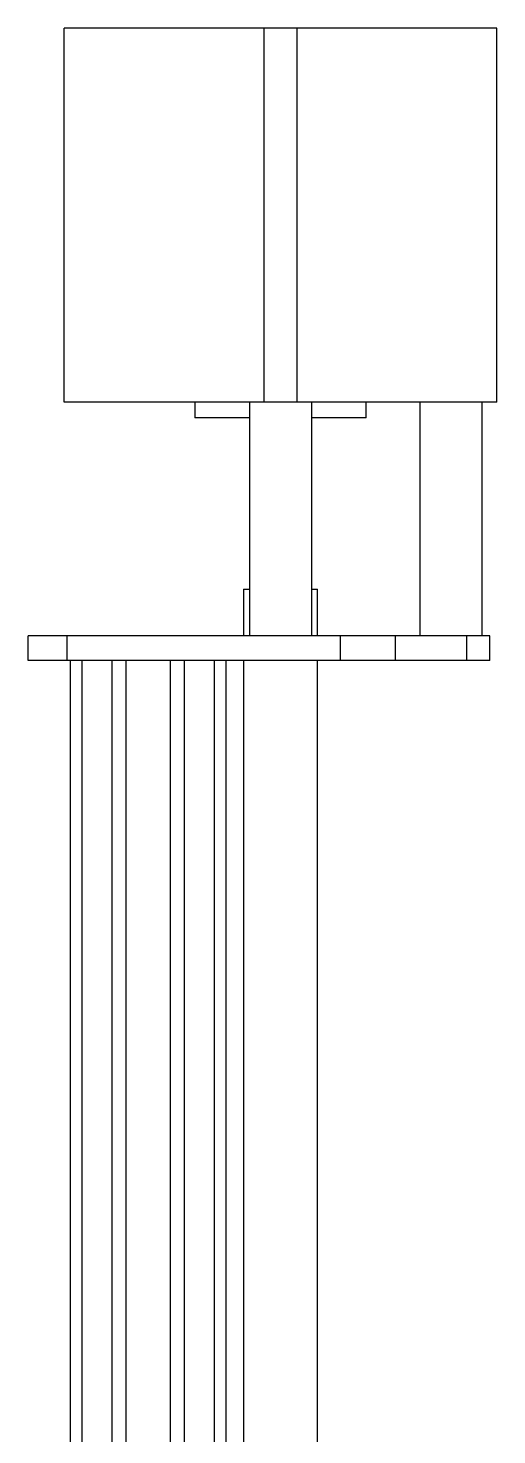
# Model space of a CAD drawing. Header units: millimetres. Extents: x 15 to 1184, y 5 to 836.
# Drawn here: x 565.6 to 571.62, y 653.35 to 671.4 of the extents above; entities that cross this region are included whole.
import ezdxf

# ---------------------------------------------------------------- set-up
doc = ezdxf.new("R2010")
doc.units = ezdxf.units.MM

msp = doc.modelspace()

# ---------------------------------------------------------------- linework, layer by layer
at = {"color": 7, "linetype": 'Continuous', "lineweight": 25}
for p, q in [((566.064, 666.603), (566.064, 671.403)), ((568.63, 671.403), (566.064, 671.403)), ((568.63, 666.603), (568.63, 671.403)), ((569.055, 671.403), (568.63, 671.403)), ((569.055, 666.603), (569.055, 671.403)), ((571.621, 671.403), (569.055, 671.403)), ((571.621, 666.603), (571.621, 671.403)), ((568.63, 666.603), (566.064, 666.603)), ((567.743, 666.603), (567.743, 666.403)), ((568.443, 666.603), (568.443, 663.603)), ((569.055, 666.603), (568.63, 666.603)), ((571.621, 666.603), (569.055, 666.603)), ((569.243, 663.603), (569.243, 666.603)), ((569.943, 666.403), (569.943, 666.603)), ((570.633, 666.603), (570.633, 663.603)), ((571.433, 663.603), (571.433, 666.603)), ((568.065, 666.403), (567.743, 666.403)), ((568.443, 666.403), (568.065, 666.403)), ((569.943, 666.403), (569.243, 666.403)), ((568.366, 664.203), (568.366, 663.603)), ((568.366, 664.203), (568.443, 664.203)), ((569.243, 664.203), (569.319, 664.203)), ((569.319, 663.603), (569.319, 664.203)), ((565.6, 663.286), (565.6, 663.603)), ((566.1, 663.603), (565.6, 663.603)), ((566.1, 663.286), (566.1, 663.603)), ((569.614, 663.603), (566.1, 663.603)), ((569.614, 663.286), (569.614, 663.603)), ((570.321, 663.603), (569.614, 663.603)), ((570.321, 663.286), (570.321, 663.603)), ((571.236, 663.603), (570.321, 663.603)), ((571.236, 663.286), (571.236, 663.603)), ((571.529, 663.603), (571.236, 663.603)), ((571.529, 663.286), (571.529, 663.603)), ((566.1, 663.286), (565.6, 663.286)), ((569.614, 663.286), (566.1, 663.286)), ((566.143, 651.245), (566.143, 663.286)), ((566.679, 651.875), (566.679, 663.286)), ((566.859, 652.055), (566.859, 663.286)), ((567.427, 652.032), (567.427, 663.286)), ((567.607, 651.852), (567.607, 663.286)), ((568.143, 651.839), (568.143, 663.286)), ((568.366, 663.286), (568.366, 651.839)), ((569.319, 651.839), (569.319, 663.286)), ((570.321, 663.286), (569.614, 663.286)), ((571.236, 663.286), (570.321, 663.286)), ((571.529, 663.286), (571.236, 663.286))]:
    msp.add_line(p, q, dxfattribs=at)
at = {"color": 8, "linetype": 'Continuous', "lineweight": 25}
for p, q in [((566.293, 651.245), (566.293, 663.286)), ((567.993, 651.189), (567.993, 663.286))]:
    msp.add_line(p, q, dxfattribs=at)

doc.saveas('drawing.dxf')
